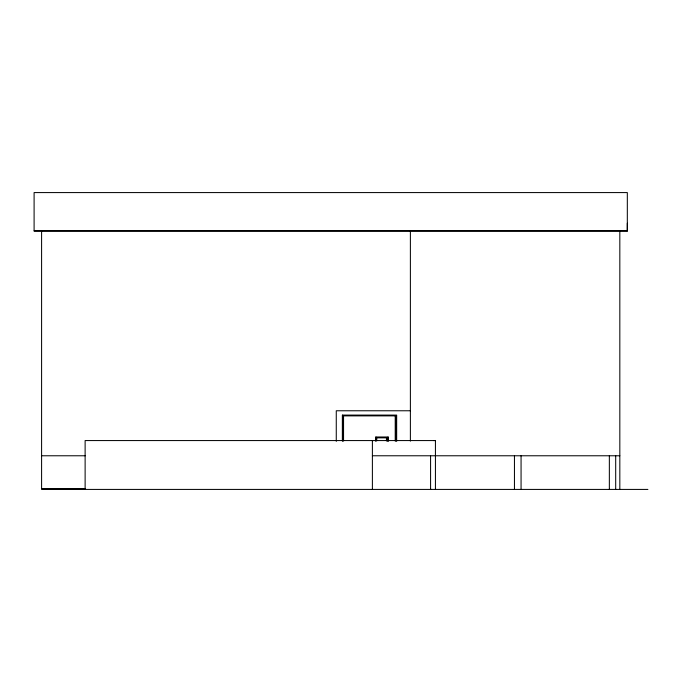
<?xml version="1.0" encoding="UTF-8"?>
<svg xmlns="http://www.w3.org/2000/svg" width="682" height="682" viewBox="0 0 682 682"><rect width="100%" height="100%" fill="white"/><g stroke="black" fill="none" stroke-linecap="round" stroke-linejoin="round"><path stroke-width="1.02" d="M627.278 230.925L627.321 223.244M431.442 489.42L430.581 489.42L430.581 455.772M34.1 230.925L627.321 230.925L627.321 192.58L34.1 192.58L34.1 230.968L627.321 230.968M410.385 410.769L336.269 410.769L336.269 441.339M342.918 415.875L395.841 415.875L395.841 441.075M375.825 437.844L387.376 437.844L387.376 441.007M433.65 440.563L435.431 440.495L435.431 489.42M435.431 440.563L85.122 440.563L85.122 489.42M41.593 455.772L85.207 455.772M372.389 455.772L619.827 455.772M41.593 488.559L85.122 488.559M647.9 489.42L41.593 489.42L41.593 230.891M619.827 230.891L619.827 489.42M615.693 455.772L615.693 489.42M609.35 455.772L609.35 489.42M521.065 455.772L521.065 489.42M514.45 455.772L514.45 489.42M410.385 230.925L410.385 441.118M396.66 441.288L396.66 415.091L342.355 415.091L342.355 440.947M395.219 415.875L395.219 441.075M388.186 441.169L388.186 437L375.791 437L375.791 441.169M388.058 437L388.058 441.169M386.464 437.844L386.464 441.007M376.737 437.844L376.737 440.828M375.918 437L375.918 440.904M372.389 440.563L372.389 489.42M343.549 415.875L343.549 441.049M342.722 415.091L342.722 441.109"/></g></svg>
